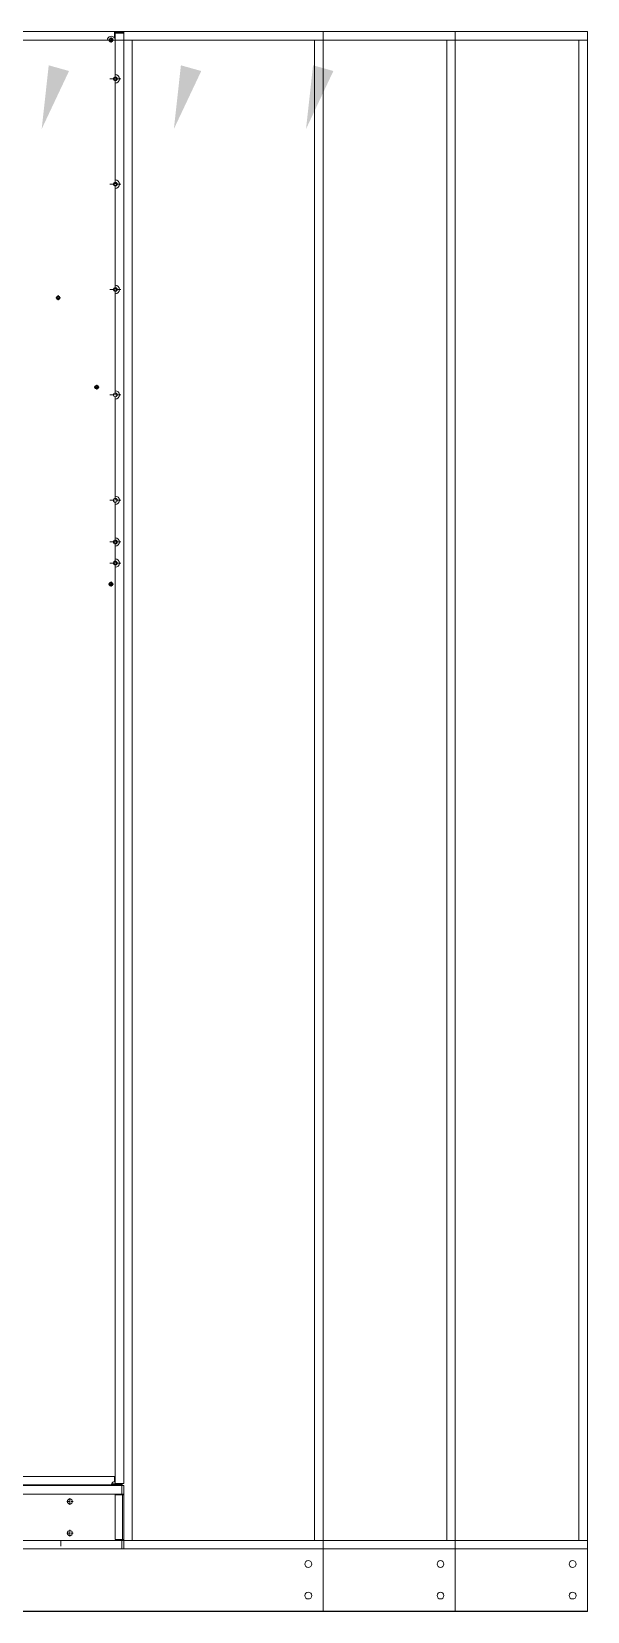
# Model space of a CAD drawing. Header units: millimetres. Extents: x -648583 to 40219, y -129719 to 29148.
# Drawn here: x -641925 to -640606, y -129719 to -125970 of the extents above; entities that cross this region are included whole.
import ezdxf

# ---------------------------------------------------------------- set-up
doc = ezdxf.new("R2010")
doc.units = ezdxf.units.MM
doc.linetypes.add('DASHDOT', pattern=[18.5, 12, -3, 0.5, -3])
doc.layers.add('냉각탑_dim', color=1, linetype='Continuous')

# ---------------------------------------------------------------- blocks, each defined once
blk = doc.blocks.new('1')
at = {"color": 7, "lineweight": 20}
for p, q in [((23987.3, 18433.6), (24739.3, 18433.6)), ((24491.3, 18413.6), (24722.3, 18413.6)), ((24741.3, 18430.1), (24741.3, 18331.6)), ((24761.3, 18430.1), (24761.3, 14989.1)), ((24781.3, 18413.6), (24781.3, 14853.6)), ((24741.3, 18311.6), (24741.3, 18081.6)), ((24741.3, 18061.6), (24741.3, 17831.6)), ((24741.3, 17811.6), (24741.3, 17581.6)), ((24741.3, 17561.6), (24741.3, 17331.6)), ((24741.3, 17311.6), (24741.3, 17232.6)), ((24741.3, 17212.6), (24741.3, 17182.6)), ((24741.3, 17162.6), (24741.3, 14989.1)), ((23987.3, 15005.6), (24739.3, 15005.6)), ((22363.3, 14963.6), (24761.3, 14963.6)), ((24756.6, 14983.6), (22368, 14983.6)), ((22368, 14963.6), (24756.6, 14963.6)), ((24721.3, 14985.2), (23571.3, 14985.2)), ((24732.3, 14985.6), (24496.3, 14985.6)), ((24741.3, 14961.6), (24741.3, 14855.6)), ((24758.1, 14855.6), (24758.1, 14961.6)), ((24761.3, 14961.6), (24761.3, 14855.6)), ((24761.3, 14855.6), (24761.3, 14961.6)), ((24756.6, 14853.6), (22368, 14853.6)), ((24761.3, 14853.6), (24612.3, 14853.6)), ((24761.3, 14833.6), (22363.3, 14833.6)), ((22368, 14833.6), (24756.6, 14833.6))]:
    blk.add_line(p, q, dxfattribs=at)
at = {"color": 7, "linetype": 'DASHDOT', "lineweight": 20, "ltscale": 0.292499}
for p, q in [((24737.2, 18413.6), (24725.5, 18413.6)), ((24611.7, 17802.1), (24600, 17802.1)), ((24703.1, 17589.9), (24691.4, 17589.9)), ((24697.3, 17595.8), (24697.3, 17584.1)), ((24737.2, 17122.6), (24725.5, 17122.6))]:
    blk.add_line(p, q, dxfattribs=at)
at = {"color": 7, "linetype": 'DASHDOT', "lineweight": 20, "ltscale": 0.292505}
for p, q in [((24731.3, 18419.5), (24731.3, 18407.8)), ((24605.8, 17807.9), (24605.8, 17796.2)), ((24731.3, 17128.5), (24731.3, 17116.8))]:
    blk.add_line(p, q, dxfattribs=at)
at = {"color": 7, "lineweight": 20, "ltscale": 0.4625}
for p, q in [((24739.3, 18433.6), (24757.8, 18433.6)), ((24757.8, 18431.6), (24739.3, 18431.6))]:
    blk.add_line(p, q, dxfattribs=at)
at = {"color": 7, "lineweight": 20, "ltscale": 0.0875}
for p, q in [((24739.3, 18433.6), (24739.3, 18430.1)), ((24761.3, 18430.1), (24757.8, 18430.1)), ((24761.3, 14989.1), (24757.8, 14989.1))]:
    blk.add_line(p, q, dxfattribs=at)
at = {"color": 7, "lineweight": 20, "ltscale": 0.309422}
blk.add_line((24739.3, 18417.7), (24739.3, 18430.1), dxfattribs=at)
at = {"color": 7, "lineweight": 20, "ltscale": 0.4125}
for p, q in [((24741.3, 18430.1), (24757.8, 18430.1)), ((24757.8, 14989.1), (24741.3, 14989.1))]:
    blk.add_line(p, q, dxfattribs=at)
at = {"color": 7, "lineweight": 20, "ltscale": 0.05}
for p, q in [((24757.8, 18433.6), (24757.8, 18431.6)), ((24746.3, 14985.6), (24746.3, 14987.6)), ((24757.8, 14985.6), (24757.8, 14987.6)), ((24758.1, 14963.6), (24758.1, 14961.6)), ((24761.3, 14961.6), (24761.3, 14963.6)), ((24758.1, 14855.6), (24758.1, 14853.6)), ((24761.3, 14853.6), (24761.3, 14855.6))]:
    blk.add_line(p, q, dxfattribs=at)
at = {"lineweight": 20}
for p, q in [((24757.8, 18433.6), (25861.3, 18433.6)), ((24761.3, 18430.1), (24761.3, 18433.6)), ((24761.3, 18413.6), (25861.3, 18413.6)), ((25841.3, 18413.6), (25841.3, 14853.6)), ((25861.3, 18433.6), (25861.3, 14833.6)), ((25861.3, 14853.6), (24761.3, 14853.6)), ((24761.3, 14833.6), (19861.3, 14833.6)), ((25861.3, 14833.6), (24761.3, 14833.6))]:
    blk.add_line(p, q, dxfattribs=at)
at = {"color": 7, "lineweight": 20, "ltscale": 0.0375}
for p, q in [((24757.8, 18431.6), (24757.8, 18430.1)), ((24758.1, 14961.6), (24756.6, 14961.6)), ((24757.8, 14987.6), (24757.8, 14989.1))]:
    blk.add_line(p, q, dxfattribs=at)
at = {"color": 7, "linetype": 'DASHDOT', "lineweight": 20}
for p, q in [((24741.3, 18334.6), (24741.3, 18308.6)), ((24754.3, 18321.6), (24728.3, 18321.6)), ((24754.3, 18071.6), (24728.3, 18071.6)), ((24741.3, 18084.6), (24741.3, 18058.6)), ((24754.3, 17821.6), (24728.3, 17821.6)), ((24741.3, 17834.6), (24741.3, 17808.6)), ((24741.3, 17584.6), (24741.3, 17558.6)), ((24754.3, 17571.6), (24728.3, 17571.6)), ((24754.3, 17321.6), (24728.3, 17321.6)), ((24741.3, 17334.6), (24741.3, 17308.6)), ((24754.3, 17222.6), (24728.3, 17222.6)), ((24741.3, 17235.6), (24741.3, 17209.6)), ((24754.3, 17172.6), (24728.3, 17172.6)), ((24741.3, 17185.6), (24741.3, 17159.6))]:
    blk.add_line(p, q, dxfattribs=at)
at = {"color": 7, "lineweight": 20, "ltscale": 0.319497}
blk.add_line((24739.3, 15005.6), (24739.3, 14992.8), dxfattribs=at)
at = {"color": 7, "lineweight": 20, "ltscale": 0.010005}
for p, q in [((24626.3, 14985.2), (24626.3, 14985.6)), ((24676.8, 14985.2), (24676.8, 14985.6)), ((24690.8, 14985.2), (24690.8, 14985.6))]:
    blk.add_line(p, q, dxfattribs=at)
at = {"color": 7, "lineweight": 20, "ltscale": 0.04}
blk.add_line((24721.3, 14983.6), (24721.3, 14985.2), dxfattribs=at)
at = {"color": 7, "lineweight": 20, "ltscale": 0.250004}
blk.add_line((24731.3, 14985.2), (24721.3, 14985.2), dxfattribs=at)
at = {"color": 7, "lineweight": 20, "ltscale": 0.25}
blk.add_line((24741.3, 14985.2), (24731.3, 14985.2), dxfattribs=at)
at = {"color": 7, "lineweight": 20, "ltscale": 0.175}
for p, q in [((24732.3, 14985.6), (24746.3, 14985.6)), ((24739.3, 14987.6), (24746.3, 14987.6))]:
    blk.add_line(p, q, dxfattribs=at)
at = {"color": 7, "lineweight": 20, "ltscale": 0.164795}
blk.add_line((24732.7, 14987.6), (24739.3, 14987.6), dxfattribs=at)
at = {"color": 7, "lineweight": 20, "ltscale": 0.01}
blk.add_line((24741.3, 14985.2), (24741.3, 14985.6), dxfattribs=at)
at = {"color": 7, "lineweight": 20, "ltscale": 0.3825}
for p, q in [((24756.6, 14961.6), (24741.3, 14961.6)), ((24756.6, 14963.6), (24756.6, 14978.9)), ((24741.3, 14855.6), (24756.6, 14855.6)), ((24756.6, 14838.3), (24756.6, 14853.6))]:
    blk.add_line(p, q, dxfattribs=at)
at = {"color": 7, "lineweight": 20, "ltscale": 0.2875}
for p, q in [((24746.3, 14987.6), (24757.8, 14987.6)), ((24757.8, 14985.6), (24746.3, 14985.6))]:
    blk.add_line(p, q, dxfattribs=at)
at = {"color": 7, "lineweight": 20, "ltscale": 0.1175}
for p, q in [((24761.3, 14983.6), (24756.6, 14983.6)), ((24756.6, 14983.6), (24756.6, 14978.9)), ((24761.3, 14855.6), (24756.6, 14855.6)), ((24756.6, 14833.6), (24756.6, 14838.3))]:
    blk.add_line(p, q, dxfattribs=at)
at = {"color": 7, "lineweight": 20, "ltscale": 0.08}
for p, q in [((24758.1, 14961.6), (24761.3, 14961.6)), ((24761.3, 14855.6), (24758.1, 14855.6))]:
    blk.add_line(p, q, dxfattribs=at)
at = {"color": 7, "lineweight": 20, "ltscale": 0.16}
for p, q in [((24761.3, 14983.6), (24761.3, 14977.2)), ((24761.3, 14840), (24761.3, 14833.6))]:
    blk.add_line(p, q, dxfattribs=at)
at = {"color": 7, "lineweight": 20, "ltscale": 0.39}
for p, q in [((24761.3, 14977.2), (24761.3, 14961.6)), ((24761.3, 14855.6), (24761.3, 14840))]:
    blk.add_line(p, q, dxfattribs=at)
at = {"color": 7, "lineweight": 20, "ltscale": 0.34}
for p, q in [((24761.3, 14963.6), (24761.3, 14977.2)), ((24612.3, 14853.6), (24612.3, 14840)), ((24761.3, 14840), (24761.3, 14853.6))]:
    blk.add_line(p, q, dxfattribs=at)
at = {"color": 7, "lineweight": 20, "ltscale": 0.000462809}
blk.add_line((24761.3, 14974.1), (24761.3, 14974.1), dxfattribs=at)
at = {"color": 7, "linetype": 'DASHDOT', "lineweight": 20, "ltscale": 0.389996}
for p, q in [((24641.6, 14946.1), (24626, 14946.1)), ((24641.6, 14871.1), (24626, 14871.1))]:
    blk.add_line(p, q, dxfattribs=at)
at = {"color": 7, "linetype": 'DASHDOT', "lineweight": 20, "ltscale": 0.39}
for p, q in [((24633.8, 14953.9), (24633.8, 14938.3)), ((24633.8, 14878.9), (24633.8, 14863.3))]:
    blk.add_line(p, q, dxfattribs=at)
at = {"color": 7, "lineweight": 20, "ltscale": 0.000447819}
blk.add_line((24751.8, 14833.6), (24751.8, 14833.6), dxfattribs=at)
at = {"color": 7, "lineweight": 20, "ltscale": 0.00043427}
blk.add_line((24761.3, 14843.1), (24761.3, 14843.1), dxfattribs=at)
at = {"color": 0, "lineweight": 20}
blk.add_line((25861.3, 14685.2), (25861.3, 14833.6), dxfattribs=at)
at = {"ltscale": 500}
blk.add_line((25861.3, 14685.2), (18661.3, 14685.2), dxfattribs=at)
at = {"color": 7, "lineweight": 20}
for centre, radius in [((24731.3, 18413.6), 4.5), ((24731.3, 18413.6), 3), ((24741.3, 18321.6), 4.5), ((24741.3, 18321.6), 3), ((24741.3, 18071.6), 4.5), ((24741.3, 18071.6), 3), ((24605.8, 17802.1), 4.5), ((24605.8, 17802.1), 3), ((24741.3, 17821.6), 4.5), ((24741.3, 17821.6), 3), ((24697.3, 17589.9), 4.5), ((24697.3, 17589.9), 3), ((24741.3, 17571.6), 4.5), ((24741.3, 17321.6), 4.5), ((24741.3, 17222.6), 4.5), ((24741.3, 17222.6), 3), ((24741.3, 17172.6), 4.5), ((24741.3, 17172.6), 3), ((24731.3, 17122.6), 4.5), ((24731.3, 17122.6), 3), ((24633.8, 14946.1), 6), ((24633.8, 14871.1), 6)]:
    blk.add_circle(centre, radius, dxfattribs=at)
at = {"lineweight": 20}
for centre in [(25826.3, 14797.7), (25826.3, 14722.7)]:
    blk.add_circle(centre, 8, dxfattribs=at)
at = {"color": 7, "lineweight": 20}
for centre, radius, start, end in [((24731.3, 18413.6), 9, 27.266, 180), ((24757.8, 18430.1), 3.5, 0, 90), ((24757.8, 18430.1), 1.5, 0, 90), ((24757.8, 18397.1), 3.5, 359.7619, 0), ((24757.8, 18388.1), 3.5, 0, 0.2381), ((24741.3, 18321.6), 10, 270, 90), ((24741.3, 18071.6), 10, 270, 90), ((24741.3, 17821.6), 10, 270, 90), ((24741.3, 17571.6), 10, 270, 90), ((24741.3, 17321.6), 10, 270, 90), ((24757.8, 17255.1), 3.5, 359.762, 0), ((24757.8, 17246.1), 3.5, 0, 0.238), ((24741.3, 17222.6), 10, 270, 90), ((24741.3, 17172.6), 10, 270, 90), ((24757.8, 17149.1), 3.5, 359.762, 0), ((24757.8, 17140.1), 3.5, 0, 0.2381), ((24757.8, 17105.1), 3.5, 359.7619, 0), ((24739.3, 14985.8), 7, 90, 152.0594), ((24602.7, 14840), 6.4, 269.7608, 270), ((24664.9, 14840), 6.4, 270, 270.229), ((24716.6, 14838.3), 4.7, 270, 270.2728)]:
    blk.add_arc(centre, radius, start, end, dxfattribs=at)
blk.add_open_spline([(24733.1, 14989.1), (24733, 14988.6), (24732.8, 14988.1), (24732.7, 14987.5), (24732.5, 14986.7), (24732.4, 14986.1), (24732.4, 14985.9), (24732.3, 14985.7), (24732.3, 14985.6), (24732.3, 14985.6), (24732.3, 14985.6), (24732.3, 14985.6)], degree=5, knots=[0, 0, 0, 0, 0, 0, 5.019575, 5.019575, 5.019575, 8.671425, 8.671425, 8.671425, 8.70839, 8.70839, 8.70839, 8.70839, 8.70839, 8.70839], dxfattribs=at)
at = {"layer": '냉각탑_dim', "lineweight": 20}
blk.add_solid([(25258.7, 18340.1), (25193.8, 18202.5), (25210.5, 18353.6)], dxfattribs=at)

msp = doc.modelspace()

# ---------------------------------------------------------------- block references
at = {"lineweight": 5}
for p in [(-667094.5, -144403.9), (-666780.9, -144403.9), (-666467.4, -144403.9)]:
    msp.add_blockref('1', p, dxfattribs=at)

doc.saveas('drawing.dxf')
